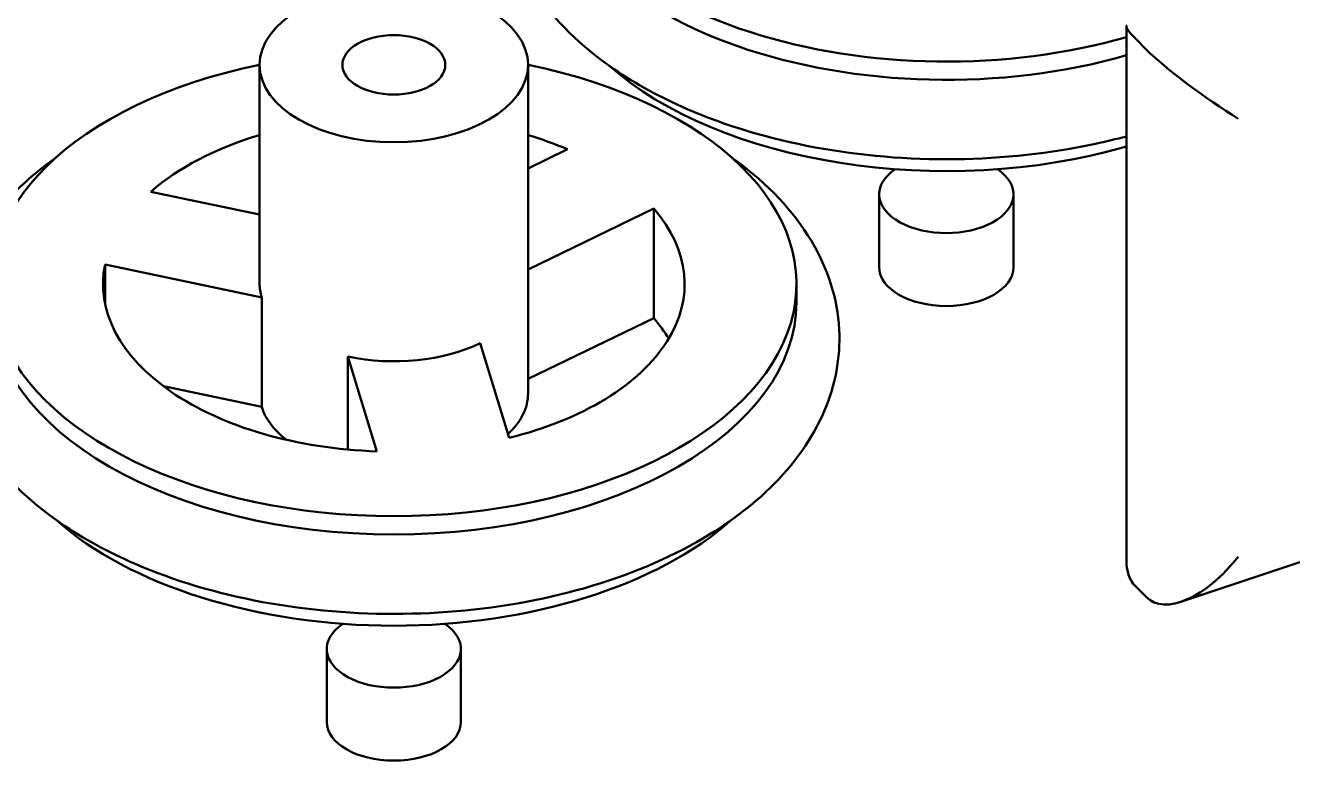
# Model space of a CAD drawing. Header units: millimetres. Extents: x 114 to 308, y 62 to 248.
# Drawn here: x 169.1 to 240, y 61.8 to 103 of the extents above; entities that cross this region are included whole.
import ezdxf

# ---------------------------------------------------------------- set-up
doc = ezdxf.new("R2010")
doc.units = ezdxf.units.MM
doc.header["$LTSCALE"] = 0.75
doc.layers.add('Visible', color=7, linetype='Continuous', lineweight=50)

msp = doc.modelspace()

# ---------------------------------------------------------------- linework, layer by layer
at = {"layer": 'Visible', "extrusion": (-0.707107, 0.408248, -0.57735)}
for p, q in [((230.672, 73.098, 60.475), (230.672, 102.896, 81.545)), ((231.174, 102.224, 83.366), (231.799, 101.599, 84.25)), ((182.236, 88.505, -25.838), (182.236, 100.753, -17.178)), ((197.236, 82.381, -30.168), (197.236, 100.753, -17.178)), ((199.438, 96.031, -36.482), (197.236, 94.965, -34.973)), ((182.236, 92.385, -31.325), (176.161, 93.662, -33.13)), ((216.86, 93.514, -76.223), (216.86, 89.432, -79.11)), ((224.36, 93.514, -76.223), (224.36, 89.432, -79.11)), ((197.236, 89.312, -26.979), (204.259, 92.714, -31.791)), ((204.259, 86.591, -36.121), (204.259, 92.714, -31.791)), ((173.596, 89.593, -27.376), (182.35, 87.753, -24.774)), ((173.596, 87.417, -28.914), (173.596, 89.593, -27.376)), ((233.717, 70.728, 64.419), (287.112, 88.526, 39.249)), ((212.236, 88.505, -25.838), (212.236, 87.484, -26.559)), ((182.35, 81.629, -29.105), (182.35, 87.753, -24.774)), ((204.259, 86.591, -36.121), (197.236, 83.189, -31.309)), ((196.175, 79.891, -13.656), (194.557, 85.188, -21.147)), ((187.171, 79.241, -23.757), (187.171, 84.436, -20.083)), ((187.171, 84.436, -20.083), (188.789, 79.139, -12.592)), ((182.35, 81.629, -29.105), (176.858, 82.784, -30.737)), ((231.174, 71.605, 61.716), (231.799, 70.98, 62.599)), ((185.986, 68.093, -40.272), (185.986, 64.01, -43.158)), ((193.486, 68.093, -40.272), (193.486, 64.01, -43.158))]:
    msp.add_line(p, q, dxfattribs=at)
at = {"layer": 'Visible', "extrusion": (-8e-16, 0.816497, 0.57735)}
msp.add_circle((-189.736, -72.195, 72.347), 7.5, dxfattribs=at)
at = {"layer": 'Visible', "extrusion": (8e-16, -0.816497, -0.57735)}
msp.add_circle((189.736, -72.195, -72.347), 2.875, dxfattribs=at)
at = {"layer": 'Visible', "extrusion": (3.2e-15, -0.816497, -0.57735)}
msp.add_arc((220.61, -116.226, -56.097), 22.5, 63.43702, 179.29513, dxfattribs=at)
at = {"layer": 'Visible', "extrusion": (3e-15, -0.816497, -0.57735)}
for centre, radius, start, end in [((220.61, -116.226, -57.347), 22.5, 63.43702, 175.02579), ((220.61, -116.226, -49.847), 22.5, 63.43702, 147.02499), ((220.61, -116.226, -32.347), 3.75, 319.59539, 220.40461), ((220.61, -116.226, -27.347), 3.75, 0, 180)]:
    msp.add_arc(centre, radius, start, end, dxfattribs=at)
at = {"layer": 'Visible', "extrusion": (8e-16, -0.816497, -0.57735)}
for centre, radius, start, end in [((189.736, -72.195, -57.347), 22.5, 289.47122, 250.52878), ((189.736, -72.195, -57.347), 16.25, 213.34236, 242.51357), ((189.736, -72.195, -57.347), 16.25, 297.48643, 306.65764), ((189.736, -72.195, -57.347), 16.25, 333.34236, 66.65764), ((189.736, -72.195, -57.347), 16.25, 93.34236, 186.65764), ((189.736, -72.195, -57.347), 7.5, 170, 180), ((189.736, -72.195, -57.347), 7.5, 50, 110), ((189.736, -72.195, -49.847), 7.5, 0, 31.79144), ((189.736, -72.195, -49.847), 7.5, 143.19621, 170), ((189.736, -72.195, -49.847), 22.5, 32.97501, 147.02499)]:
    msp.add_arc(centre, radius, start, end, dxfattribs=at)
at = {"layer": 'Visible', "extrusion": (1.1e-15, -0.816497, -0.57735)}
for centre, radius, start, end in [((189.736, -72.195, -56.097), 22.5, 0, 180), ((189.736, -72.195, -32.347), 3.75, 319.59539, 220.40461)]:
    msp.add_arc(centre, radius, start, end, dxfattribs=at)
at = {"layer": 'Visible', "extrusion": (-8e-16, 0.816497, 0.57735)}
msp.add_arc((-189.736, -72.195, 49.847), 16.25, 199.04781, 206.65764, dxfattribs=at)
at = {"layer": 'Visible', "extrusion": (1e-15, -0.816497, -0.57735)}
msp.add_arc((189.736, -72.195, -27.347), 3.75, 0, 180, dxfattribs=at)
at = {"layer": 'Visible', "extrusion": (0.612372, 0.781474, 0.119573)}
msp.add_ellipse((234.422, 100.244, 79.67), major_axis=(-3.248, 1.979, 3.696), ratio=0.707107, start_param=-0.684719, end_param=0, dxfattribs=at)
at = {"layer": 'Visible', "extrusion": (-0.612372, -0.781474, -0.119573)}
msp.add_ellipse((235.047, 99.619, 80.554), major_axis=(-3.248, 1.979, 3.696), ratio=0.707107, start_param=4.712389, end_param=6.283185, dxfattribs=at)
at = {"layer": 'Visible', "extrusion": (0.612372, -0.373226, -0.696923)}
for centre, start_param, end_param in [((234.422, 75.749, 62.35), 3.141593, 3.665191), ((235.047, 75.124, 63.234), 1.570796, 3.141593)]:
    msp.add_ellipse(centre, major_axis=(3.248, 4.144, 0.634), ratio=0.707107, start_param=start_param, end_param=end_param, dxfattribs=at)
at = {"layer": 'Visible'}
for points, knots in [([(202.014, 100.537, -52.146), (200.192, 101.791, -53.715), (198.673, 103.261, -55.506), (196.572, 106.449, -59.177), (195.93, 108.146, -61.036), (195.702, 110.456, -63.517), (195.695, 111.024, -64.124), (195.736, 111.588, -64.73)], [0, 0, 0, 0, 0.3345311, 0.3345311, 0.6413806, 0.6413806, 0.7403511, 0.7403511, 0.7403511, 0.7403511]), ([(230.672, 96.755, -47.279), (230.105, 96.603, -47.08), (229.53, 96.465, -46.898), (226.433, 95.801, -46.02), (223.782, 95.51, -45.631), (218.473, 95.445, -45.544), (215.816, 95.668, -45.842), (210.734, 96.612, -47.093), (208.31, 97.334, -48.047), (204.633, 98.932, -50.114), (203.252, 99.685, -51.079), (202.014, 100.537, -52.146)], [4.977441, 4.977441, 4.977441, 4.977441, 5.054931, 5.054931, 5.389121, 5.389121, 5.721867, 5.721867, 6.055734, 6.055734, 6.283185, 6.283185, 6.283185, 6.283185]), ([(171.14, 75.116, -16.194), (169.318, 76.369, -17.763), (167.799, 77.84, -19.555), (165.698, 81.028, -23.225), (165.056, 82.724, -25.085), (164.731, 86.02, -28.623), (164.953, 87.594, -30.299), (166.098, 90.618, -33.638), (167.047, 92.057, -35.297), (169.03, 94.145, -37.797), (169.9, 94.891, -38.714), (170.861, 95.575, -39.568)], [0, 0, 0, 0, 0.334531, 0.334531, 0.641381, 0.641381, 0.91333, 0.91333, 1.199573, 1.199573, 1.379045, 1.379045, 1.379045, 1.379045]), ([(208.612, 95.575, -39.568), (208.811, 95.433, -39.39), (209.007, 95.288, -39.21), (210.908, 93.825, -37.398), (212.302, 92.297, -35.564), (214.111, 89.046, -31.879), (214.6, 87.353, -30.049), (214.665, 84.093, -26.557), (214.324, 82.546, -24.896), (212.954, 79.563, -21.564), (211.882, 78.144, -19.902), (209.044, 75.48, -16.671), (207.208, 74.271, -15.138), (202.995, 72.255, -12.544), (200.604, 71.461, -11.498), (195.559, 70.38, -10.068), (192.908, 70.089, -9.68), (187.599, 70.023, -9.592), (184.942, 70.246, -9.891), (179.86, 71.19, -11.141), (177.436, 71.913, -12.095), (173.759, 73.51, -14.162), (172.378, 74.263, -15.127), (171.14, 75.116, -16.194)], [3.158811, 3.158811, 3.158811, 3.158811, 3.19609, 3.19609, 3.528717, 3.528717, 3.828187, 3.828187, 4.098996, 4.098996, 4.391151, 4.391151, 4.718421, 4.718421, 5.054931, 5.054931, 5.389121, 5.389121, 5.721867, 5.721867, 6.055734, 6.055734, 6.283185, 6.283185, 6.283185, 6.283185])]:
    msp.add_open_spline(points, degree=3, knots=knots, dxfattribs=at)

doc.saveas('drawing.dxf')
